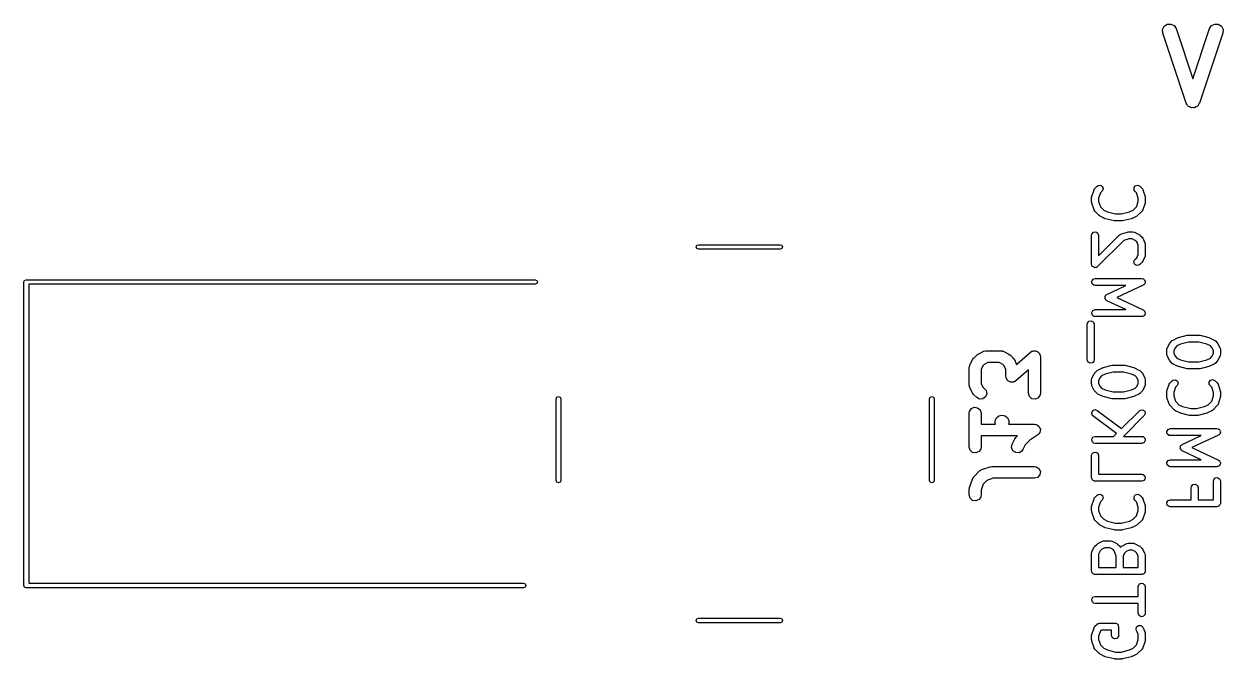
# Model space of a CAD drawing. Extents: x 4.56 to 9.29, y -6.2 to -0.8.
# Drawn here: x 4.56 to 5.571, y -1.44 to -0.904 of the extents above; entities that cross this region are included whole.
import ezdxf

# ---------------------------------------------------------------- set-up
doc = ezdxf.new("R2010")
doc.units = 0
doc.header["$MEASUREMENT"] = 0
doc.layers.add('BLACK', color=7, linetype='CONTINUOUS')

msp = doc.modelspace()

# ---------------------------------------------------------------- linework, layer by layer
at = {"layer": 'BLACK', "linetype": 'CONTINUOUS'}
for p, q in [((5.52, -0.9091), (5.5214, -0.9064)), ((5.5202, -0.9121), (5.52, -0.9091)), ((5.5214, -0.9064), (5.5239, -0.9047)), ((5.5239, -0.9047), (5.527, -0.9045)), ((5.527, -0.9045), (5.5297, -0.9059)), ((5.5297, -0.9059), (5.5314, -0.9084)), ((5.5314, -0.9084), (5.5455, -0.9506)), ((5.5455, -0.9506), (5.5596, -0.9084)), ((5.5596, -0.9084), (5.5613, -0.9059)), ((5.5613, -0.9059), (5.564, -0.9045)), ((5.564, -0.9045), (5.567, -0.9047)), ((5.567, -0.9047), (5.5696, -0.9064)), ((5.5696, -0.9064), (5.571, -0.9091)), ((5.571, -0.9091), (5.5708, -0.9121)), ((5.5399, -0.9712), (5.5202, -0.9121)), ((5.5708, -0.9121), (5.5511, -0.9712)), ((5.5405, -0.9722), (5.5399, -0.9712)), ((5.5411, -0.9732), (5.5405, -0.9722)), ((5.5414, -0.9734), (5.5411, -0.9732)), ((5.5416, -0.9737), (5.5414, -0.9734)), ((5.5426, -0.9743), (5.5416, -0.9737)), ((5.5436, -0.9749), (5.5426, -0.9743)), ((5.544, -0.9749), (5.5436, -0.9749)), ((5.5443, -0.9751), (5.544, -0.9749)), ((5.5455, -0.975), (5.5443, -0.9751)), ((5.5467, -0.9751), (5.5455, -0.975)), ((5.547, -0.9749), (5.5467, -0.9751)), ((5.5474, -0.9749), (5.547, -0.9749)), ((5.5483, -0.9743), (5.5474, -0.9749)), ((5.5494, -0.9737), (5.5483, -0.9743)), ((5.5496, -0.9734), (5.5494, -0.9737)), ((5.5499, -0.9732), (5.5496, -0.9734)), ((5.5504, -0.9722), (5.5499, -0.9732)), ((5.5511, -0.9712), (5.5504, -0.9722)), ((5.4629, -1.0431), (5.4647, -1.0412)), ((5.4647, -1.0412), (5.4656, -1.0406)), ((5.4656, -1.0406), (5.4676, -1.0405)), ((5.4676, -1.0405), (5.4693, -1.0416)), ((5.4959, -1.0425), (5.497, -1.0409)), ((5.497, -1.0409), (5.499, -1.0404)), ((5.499, -1.0404), (5.5008, -1.0412)), ((5.5008, -1.0412), (5.5027, -1.0431)), ((5.4601, -1.0508), (5.4603, -1.0499)), ((5.4601, -1.0546), (5.4601, -1.0508)), ((5.4603, -1.0499), (5.4622, -1.0442)), ((5.4603, -1.0499), (5.4603, -1.0499)), ((5.4622, -1.0442), (5.4626, -1.0433)), ((5.4626, -1.0433), (5.4628, -1.0433)), ((5.4628, -1.0433), (5.4629, -1.0431)), ((5.4675, -1.0468), (5.466, -1.0513)), ((5.466, -1.0513), (5.466, -1.0541)), ((5.4689, -1.0454), (5.4675, -1.0468)), ((5.4698, -1.0436), (5.4689, -1.0454)), ((5.4693, -1.0416), (5.4698, -1.0436)), ((5.496, -1.0446), (5.4959, -1.0425)), ((5.4966, -1.0454), (5.496, -1.0446)), ((5.498, -1.0468), (5.4966, -1.0454)), ((5.4995, -1.0513), (5.498, -1.0468)), ((5.4995, -1.0541), (5.4995, -1.0513)), ((5.5027, -1.0431), (5.5033, -1.0439)), ((5.5033, -1.0439), (5.5033, -1.0441)), ((5.5033, -1.0441), (5.5034, -1.0442)), ((5.5034, -1.0442), (5.5053, -1.0499)), ((5.5053, -1.0499), (5.5054, -1.0507)), ((5.5054, -1.0507), (5.5054, -1.0508)), ((5.5054, -1.0508), (5.5054, -1.0546)), ((5.4602, -1.0546), (5.4601, -1.0546)), ((5.4603, -1.0555), (5.4602, -1.0546)), ((5.4622, -1.0611), (5.4603, -1.0555)), ((5.4623, -1.0613), (5.4622, -1.0611)), ((5.4623, -1.0614), (5.4623, -1.0613)), ((5.4629, -1.0623), (5.4623, -1.0614)), ((5.466, -1.0541), (5.4675, -1.0586)), ((5.4675, -1.0586), (5.4705, -1.0615)), ((5.4705, -1.0615), (5.4735, -1.063)), ((5.4921, -1.063), (5.4951, -1.0615)), ((5.4951, -1.0615), (5.498, -1.0586)), ((5.498, -1.0586), (5.4995, -1.0541)), ((5.5034, -1.0611), (5.5029, -1.062)), ((5.5053, -1.0555), (5.5034, -1.0611)), ((5.5054, -1.0546), (5.5053, -1.0554)), ((5.5053, -1.0554), (5.5053, -1.0555)), ((5.4666, -1.066), (5.4629, -1.0623)), ((5.4667, -1.066), (5.4666, -1.066)), ((5.4674, -1.0666), (5.4667, -1.066)), ((5.4711, -1.0684), (5.4674, -1.0666)), ((5.4713, -1.0685), (5.4711, -1.0684)), ((5.4717, -1.0687), (5.4713, -1.0685)), ((5.4792, -1.0705), (5.4717, -1.0687)), ((5.4735, -1.063), (5.4803, -1.0647)), ((5.4794, -1.0705), (5.4792, -1.0705)), ((5.48, -1.0706), (5.4794, -1.0705)), ((5.4856, -1.0706), (5.48, -1.0706)), ((5.4803, -1.0647), (5.4852, -1.0647)), ((5.4852, -1.0647), (5.4921, -1.063)), ((5.4857, -1.0706), (5.4856, -1.0706)), ((5.4863, -1.0705), (5.4857, -1.0706)), ((5.4938, -1.0687), (5.4863, -1.0705)), ((5.4939, -1.0686), (5.4938, -1.0687)), ((5.4944, -1.0684), (5.4939, -1.0686)), ((5.4982, -1.0666), (5.4944, -1.0684)), ((5.4989, -1.066), (5.4982, -1.0665)), ((5.4982, -1.0665), (5.4982, -1.0666)), ((5.5027, -1.0623), (5.4989, -1.066)), ((5.5029, -1.062), (5.5027, -1.0621)), ((5.5027, -1.0621), (5.5027, -1.0623)), ((5.4601, -1.0827), (5.4603, -1.0817)), ((5.4603, -1.0817), (5.4616, -1.0801)), ((5.4616, -1.0801), (5.4636, -1.0798)), ((5.4636, -1.0798), (5.4653, -1.0808)), ((5.4653, -1.0808), (5.466, -1.0827)), ((5.4835, -1.0825), (5.4843, -1.0819)), ((5.4843, -1.0819), (5.4845, -1.0819)), ((5.4845, -1.0819), (5.4846, -1.0818)), ((5.4846, -1.0818), (5.4903, -1.0799)), ((5.4903, -1.0799), (5.4911, -1.0797)), ((5.4911, -1.0797), (5.4912, -1.0797)), ((5.4912, -1.0797), (5.495, -1.0797)), ((5.495, -1.0797), (5.496, -1.0799)), ((5.496, -1.0799), (5.4961, -1.08)), ((5.4961, -1.08), (5.4963, -1.08)), ((5.4963, -1.08), (5.5, -1.0819)), ((5.5, -1.0819), (5.5007, -1.0824)), ((5.1267, -1.0925), (5.1272, -1.0911)), ((5.1272, -1.0911), (5.1286, -1.0906)), ((5.1286, -1.0906), (5.1975, -1.0906)), ((5.1975, -1.0906), (5.1989, -1.0911)), ((5.1989, -1.0911), (5.1995, -1.0925)), ((5.4601, -1.107), (5.4601, -1.0827)), ((5.4872, -1.0871), (5.4652, -1.1091)), ((5.466, -1.0999), (5.4835, -1.0825)), ((5.466, -1.0827), (5.466, -1.0999)), ((5.4917, -1.0856), (5.4872, -1.0871)), ((5.4943, -1.0856), (5.4917, -1.0856)), ((5.497, -1.087), (5.4943, -1.0856)), ((5.4982, -1.0882), (5.497, -1.087)), ((5.4995, -1.0909), (5.4982, -1.0882)), ((5.4995, -1.0989), (5.4995, -1.0909)), ((5.5007, -1.0824), (5.5008, -1.0825)), ((5.5008, -1.0825), (5.5027, -1.0843)), ((5.5027, -1.0843), (5.5032, -1.0851)), ((5.5032, -1.0851), (5.5032, -1.0851)), ((5.5032, -1.0851), (5.5051, -1.0889)), ((5.5051, -1.0889), (5.5054, -1.0898)), ((5.5054, -1.0898), (5.5053, -1.09)), ((5.5053, -1.09), (5.5054, -1.0902)), ((5.5054, -1.0902), (5.5054, -1.0996)), ((5.1272, -1.0939), (5.1267, -1.0925)), ((5.1286, -1.0945), (5.1272, -1.0939)), ((5.1975, -1.0945), (5.1286, -1.0945)), ((5.1989, -1.0939), (5.1975, -1.0945)), ((5.1995, -1.0925), (5.1989, -1.0939)), ((5.4966, -1.1031), (5.4982, -1.1016)), ((5.4982, -1.1016), (5.4995, -1.0989)), ((5.5051, -1.1009), (5.5032, -1.1046)), ((5.5052, -1.1006), (5.5051, -1.1007)), ((5.5051, -1.1007), (5.5051, -1.1009)), ((5.5054, -1.0996), (5.5052, -1.1006)), ((5.4604, -1.1079), (5.4601, -1.107)), ((5.4607, -1.1087), (5.4604, -1.1079)), ((5.4608, -1.1088), (5.4607, -1.1087)), ((5.4608, -1.1089), (5.4608, -1.1088)), ((5.4616, -1.1094), (5.4608, -1.1089)), ((5.4623, -1.1099), (5.4616, -1.1094)), ((5.4625, -1.1099), (5.4623, -1.1099)), ((5.4626, -1.11), (5.4625, -1.1099)), ((5.4634, -1.1098), (5.4626, -1.11)), ((5.4643, -1.1097), (5.4634, -1.1098)), ((5.4645, -1.1096), (5.4643, -1.1097)), ((5.4646, -1.1096), (5.4645, -1.1096)), ((5.4652, -1.1091), (5.4646, -1.1095)), ((5.4646, -1.1095), (5.4646, -1.1096)), ((5.4958, -1.1049), (5.4966, -1.1031)), ((5.4963, -1.1069), (5.4958, -1.1049)), ((5.4979, -1.108), (5.4963, -1.1069)), ((5.5, -1.1079), (5.4979, -1.108)), ((5.5008, -1.1073), (5.5, -1.1079)), ((5.5027, -1.1054), (5.5008, -1.1073)), ((5.5032, -1.1046), (5.5027, -1.1053)), ((5.5027, -1.1053), (5.5027, -1.1054)), ((4.5597, -1.122), (4.5603, -1.1207)), ((4.5597, -1.378), (4.5597, -1.122)), ((4.5603, -1.1207), (4.5617, -1.1201)), ((4.5617, -1.1201), (4.9908, -1.1201)), ((4.9908, -1.1201), (4.9922, -1.1207)), ((4.9922, -1.1207), (4.9928, -1.122)), ((4.9928, -1.122), (4.9922, -1.1234)), ((5.4602, -1.1215), (5.4612, -1.1198)), ((5.4605, -1.1235), (5.4602, -1.1215)), ((5.4612, -1.1198), (5.4631, -1.1191)), ((5.4631, -1.1191), (5.5025, -1.1191)), ((5.5025, -1.1191), (5.5035, -1.1193)), ((5.5035, -1.1193), (5.5038, -1.1195)), ((5.5038, -1.1195), (5.5041, -1.1196)), ((5.5041, -1.1196), (5.5045, -1.1202)), ((5.5045, -1.1202), (5.505, -1.1206)), ((5.505, -1.1206), (5.5051, -1.121)), ((5.5051, -1.121), (5.5053, -1.1213)), ((5.5053, -1.1213), (5.5053, -1.1219)), ((5.5053, -1.1219), (5.5054, -1.1226)), ((4.9908, -1.124), (4.5637, -1.124)), ((4.5637, -1.124), (4.5637, -1.376)), ((4.9922, -1.1234), (4.9908, -1.124)), ((5.4621, -1.1248), (5.4605, -1.1235)), ((5.4631, -1.125), (5.4621, -1.1248)), ((5.4891, -1.125), (5.4631, -1.125)), ((5.4725, -1.133), (5.4731, -1.1325)), ((5.4731, -1.1325), (5.4891, -1.125)), ((5.5037, -1.1247), (5.4813, -1.1352)), ((5.504, -1.1244), (5.5037, -1.1247)), ((5.5044, -1.1243), (5.504, -1.1244)), ((5.5047, -1.1238), (5.5044, -1.1243)), ((5.5051, -1.1233), (5.5047, -1.1238)), ((5.5052, -1.1229), (5.5051, -1.1233)), ((5.5054, -1.1226), (5.5052, -1.1229)), ((5.4714, -1.1354), (5.4716, -1.1347)), ((5.4715, -1.1357), (5.4714, -1.1354)), ((5.4715, -1.1359), (5.4715, -1.1357)), ((5.4719, -1.1366), (5.4715, -1.1359)), ((5.4716, -1.1347), (5.4717, -1.1339)), ((5.4717, -1.1339), (5.4718, -1.1337)), ((5.4718, -1.1337), (5.4719, -1.1335)), ((5.4719, -1.1335), (5.4725, -1.133)), ((5.4722, -1.1373), (5.4719, -1.1366)), ((5.4726, -1.1375), (5.4722, -1.1373)), ((5.4726, -1.1376), (5.4726, -1.1375)), ((5.4728, -1.1376), (5.4726, -1.1376)), ((5.4731, -1.1378), (5.4728, -1.1376)), ((5.4891, -1.1453), (5.4731, -1.1378)), ((5.4813, -1.1352), (5.5037, -1.1456)), ((5.4602, -1.1478), (5.4612, -1.146)), ((5.4605, -1.1498), (5.4602, -1.1478)), ((5.4621, -1.1511), (5.4605, -1.1498)), ((5.4612, -1.146), (5.4631, -1.1453)), ((5.4631, -1.1512), (5.4621, -1.1511)), ((5.4631, -1.1453), (5.4891, -1.1453)), ((5.5025, -1.1512), (5.4631, -1.1512)), ((5.5028, -1.1511), (5.5025, -1.1512)), ((5.5032, -1.1511), (5.5028, -1.1511)), ((5.5037, -1.1508), (5.5032, -1.1511)), ((5.5037, -1.1456), (5.5045, -1.1462)), ((5.5044, -1.1506), (5.5037, -1.1508)), ((5.5046, -1.1502), (5.5044, -1.1506)), ((5.5045, -1.1462), (5.5047, -1.1466)), ((5.5049, -1.15), (5.5046, -1.1502)), ((5.5047, -1.1466), (5.505, -1.1468)), ((5.505, -1.1494), (5.5049, -1.15)), ((5.505, -1.1468), (5.5051, -1.1475)), ((5.5054, -1.1488), (5.505, -1.1494)), ((5.5051, -1.1475), (5.5054, -1.148)), ((5.5054, -1.148), (5.5053, -1.1484)), ((5.5053, -1.1484), (5.5054, -1.1488)), ((5.4564, -1.1577), (5.4566, -1.1567)), ((5.4564, -1.1877), (5.4564, -1.1577)), ((5.4566, -1.1567), (5.4579, -1.1551)), ((5.4579, -1.1551), (5.4598, -1.1548)), ((5.4598, -1.1548), (5.4616, -1.1558)), ((5.4616, -1.1558), (5.4623, -1.1577)), ((5.4623, -1.1577), (5.4623, -1.1877)), ((5.5263, -1.1734), (5.5281, -1.1715)), ((5.5281, -1.1715), (5.5289, -1.171)), ((5.5289, -1.171), (5.5327, -1.1691)), ((5.5289, -1.171), (5.5289, -1.171)), ((5.5327, -1.1691), (5.5331, -1.1689)), ((5.5331, -1.1689), (5.5333, -1.1689)), ((5.5333, -1.1689), (5.5408, -1.167)), ((5.5418, -1.1728), (5.535, -1.1745)), ((5.5408, -1.167), (5.5413, -1.1669)), ((5.5413, -1.1669), (5.5415, -1.1669)), ((5.5415, -1.1669), (5.5508, -1.1669)), ((5.5505, -1.1728), (5.5418, -1.1728)), ((5.5573, -1.1745), (5.5505, -1.1728)), ((5.5508, -1.1669), (5.5514, -1.167)), ((5.5514, -1.167), (5.5516, -1.167)), ((5.5516, -1.167), (5.5591, -1.1689)), ((5.5591, -1.1689), (5.5595, -1.1691)), ((5.5595, -1.1691), (5.5597, -1.1691)), ((5.5597, -1.1691), (5.5634, -1.171)), ((5.5634, -1.171), (5.5641, -1.1715)), ((5.5641, -1.1715), (5.5642, -1.1715)), ((5.5642, -1.1715), (5.5661, -1.1734)), ((5.3632, -1.1838), (5.3643, -1.183)), ((5.3643, -1.183), (5.3644, -1.183)), ((5.3644, -1.183), (5.3645, -1.1829)), ((5.3645, -1.1829), (5.3692, -1.1805)), ((5.3692, -1.1805), (5.3706, -1.1801)), ((5.3706, -1.1801), (5.371, -1.1801)), ((5.371, -1.1801), (5.3714, -1.18)), ((5.3714, -1.18), (5.3834, -1.18)), ((5.3834, -1.18), (5.3848, -1.1802)), ((5.3848, -1.1802), (5.3851, -1.1804)), ((5.3851, -1.1804), (5.3856, -1.1805)), ((5.3856, -1.1805), (5.3904, -1.1829)), ((5.3904, -1.1829), (5.3915, -1.1837)), ((5.3969, -1.1915), (5.4086, -1.1812)), ((5.4086, -1.1812), (5.4086, -1.1812)), ((5.4086, -1.1812), (5.4087, -1.1812)), ((5.4087, -1.1812), (5.4098, -1.1804)), ((5.4087, -1.1812), (5.4087, -1.1812)), ((5.4098, -1.1804), (5.4105, -1.1803)), ((5.4105, -1.1803), (5.4112, -1.18)), ((5.4112, -1.18), (5.4119, -1.1801)), ((5.4119, -1.1801), (5.4126, -1.18)), ((5.4126, -1.18), (5.4133, -1.1803)), ((5.4133, -1.1803), (5.414, -1.1804)), ((5.414, -1.1804), (5.4145, -1.1809)), ((5.4145, -1.1809), (5.4152, -1.1812)), ((5.4152, -1.1812), (5.4156, -1.1818)), ((5.4156, -1.1818), (5.4161, -1.1823)), ((5.4161, -1.1823), (5.4163, -1.183)), ((5.4163, -1.183), (5.4167, -1.1836)), ((5.5235, -1.1792), (5.5237, -1.1782)), ((5.5235, -1.183), (5.5235, -1.1792)), ((5.5236, -1.1831), (5.5235, -1.183)), ((5.5237, -1.1782), (5.5238, -1.1781)), ((5.5238, -1.1779), (5.5257, -1.1742)), ((5.5238, -1.1781), (5.5238, -1.1779)), ((5.5257, -1.1742), (5.5262, -1.1734)), ((5.5262, -1.1734), (5.5263, -1.1734)), ((5.5308, -1.1772), (5.5294, -1.1799)), ((5.5294, -1.1799), (5.5294, -1.1823)), ((5.5294, -1.1823), (5.5308, -1.185)), ((5.532, -1.176), (5.5308, -1.1772)), ((5.535, -1.1745), (5.532, -1.176)), ((5.5603, -1.176), (5.5573, -1.1745)), ((5.5615, -1.1772), (5.5603, -1.176)), ((5.5629, -1.1799), (5.5615, -1.1772)), ((5.5615, -1.185), (5.5629, -1.1823)), ((5.5629, -1.1823), (5.5629, -1.1799)), ((5.5661, -1.1734), (5.5666, -1.1741)), ((5.5666, -1.1741), (5.5666, -1.1742)), ((5.5666, -1.1742), (5.5685, -1.1779)), ((5.5685, -1.1779), (5.5688, -1.1789)), ((5.5688, -1.183), (5.5686, -1.184)), ((5.5688, -1.1789), (5.5687, -1.1791)), ((5.5687, -1.1791), (5.5688, -1.1792)), ((5.5688, -1.1792), (5.5688, -1.183)), ((5.3569, -1.1945), (5.3571, -1.1931)), ((5.3571, -1.1931), (5.3574, -1.1927)), ((5.3574, -1.1927), (5.3575, -1.1923)), ((5.3575, -1.1923), (5.3598, -1.1875)), ((5.3598, -1.1875), (5.3606, -1.1863)), ((5.3606, -1.1863), (5.3607, -1.1863)), ((5.3607, -1.1863), (5.3608, -1.1862)), ((5.3608, -1.1862), (5.3632, -1.1838)), ((5.3684, -1.1927), (5.3669, -1.1957)), ((5.3696, -1.1915), (5.3684, -1.1927)), ((5.3726, -1.19), (5.3696, -1.1915)), ((5.3822, -1.19), (5.3726, -1.19)), ((5.3852, -1.1915), (5.3822, -1.19)), ((5.3864, -1.1927), (5.3852, -1.1915)), ((5.3879, -1.1957), (5.3864, -1.1927)), ((5.3915, -1.1837), (5.3916, -1.1838)), ((5.3916, -1.1838), (5.3917, -1.1838)), ((5.3917, -1.1838), (5.394, -1.1862)), ((5.394, -1.1862), (5.3949, -1.1873)), ((5.3949, -1.1873), (5.3949, -1.1874)), ((5.3949, -1.1874), (5.395, -1.1875)), ((5.395, -1.1875), (5.3969, -1.1915)), ((5.4167, -1.1836), (5.4167, -1.1843)), ((5.4167, -1.1843), (5.4169, -1.185)), ((5.4169, -1.185), (5.4169, -1.2159)), ((5.4571, -1.1896), (5.4564, -1.1877)), ((5.4588, -1.1906), (5.4571, -1.1896)), ((5.4608, -1.1902), (5.4588, -1.1906)), ((5.4621, -1.1887), (5.4608, -1.1902)), ((5.4623, -1.1877), (5.4621, -1.1887)), ((5.4699, -1.1942), (5.4774, -1.1923)), ((5.4774, -1.1923), (5.478, -1.1923)), ((5.478, -1.1923), (5.4781, -1.1922)), ((5.4781, -1.1922), (5.4875, -1.1922)), ((5.4875, -1.1922), (5.488, -1.1923)), ((5.488, -1.1923), (5.4882, -1.1923)), ((5.4882, -1.1923), (5.4957, -1.1942)), ((5.5235, -1.1833), (5.5236, -1.1831)), ((5.5238, -1.1843), (5.5235, -1.1833)), ((5.5257, -1.188), (5.5238, -1.1843)), ((5.5258, -1.1881), (5.5257, -1.188)), ((5.5263, -1.1888), (5.5258, -1.1881)), ((5.5281, -1.1907), (5.5263, -1.1888)), ((5.5282, -1.1907), (5.5281, -1.1907)), ((5.5289, -1.1912), (5.5282, -1.1907)), ((5.5327, -1.1931), (5.5289, -1.1912)), ((5.5308, -1.185), (5.532, -1.1862)), ((5.532, -1.1862), (5.535, -1.1877)), ((5.5328, -1.1931), (5.5327, -1.1931)), ((5.5333, -1.1933), (5.5328, -1.1931)), ((5.535, -1.1877), (5.5418, -1.1894)), ((5.5418, -1.1894), (5.5505, -1.1894)), ((5.5505, -1.1894), (5.5573, -1.1877)), ((5.5573, -1.1877), (5.5603, -1.1862)), ((5.5597, -1.1931), (5.5592, -1.1933)), ((5.5634, -1.1912), (5.5597, -1.1931)), ((5.5603, -1.1862), (5.5615, -1.185)), ((5.5635, -1.1912), (5.5634, -1.1912)), ((5.5642, -1.1907), (5.5635, -1.1912)), ((5.5661, -1.1888), (5.5642, -1.1907)), ((5.5666, -1.188), (5.5661, -1.1888)), ((5.5661, -1.1888), (5.5661, -1.1888)), ((5.5685, -1.1843), (5.5666, -1.188)), ((5.5686, -1.184), (5.5685, -1.1841)), ((5.5685, -1.1841), (5.5685, -1.1843)), ((5.3569, -1.2088), (5.3569, -1.1945)), ((5.3669, -1.1957), (5.3669, -1.2076)), ((5.3879, -1.2016), (5.3879, -1.1957)), ((5.3881, -1.2024), (5.3879, -1.2016)), ((5.3881, -1.2031), (5.3881, -1.2024)), ((5.3885, -1.2037), (5.3881, -1.2031)), ((5.4069, -1.196), (5.3962, -1.2054)), ((5.4069, -1.2159), (5.4069, -1.196)), ((5.4604, -1.2032), (5.4623, -1.1995)), ((5.4604, -1.2034), (5.4604, -1.2032)), ((5.4623, -1.1995), (5.4628, -1.1988)), ((5.4628, -1.1988), (5.4629, -1.1987)), ((5.4629, -1.1987), (5.4647, -1.1968)), ((5.4647, -1.1968), (5.4655, -1.1963)), ((5.4655, -1.1963), (5.4693, -1.1944)), ((5.4655, -1.1963), (5.4655, -1.1963)), ((5.4674, -1.2025), (5.466, -1.2052)), ((5.4686, -1.2013), (5.4674, -1.2025)), ((5.4716, -1.1998), (5.4686, -1.2013)), ((5.4693, -1.1944), (5.4698, -1.1943)), ((5.4698, -1.1943), (5.4699, -1.1942)), ((5.4784, -1.1981), (5.4716, -1.1998)), ((5.4871, -1.1981), (5.4784, -1.1981)), ((5.4939, -1.1998), (5.4871, -1.1981)), ((5.497, -1.2013), (5.4939, -1.1998)), ((5.4957, -1.1942), (5.4961, -1.1944)), ((5.4961, -1.1944), (5.4963, -1.1944)), ((5.4963, -1.1944), (5.5, -1.1963)), ((5.4982, -1.2025), (5.497, -1.2013)), ((5.4995, -1.2052), (5.4982, -1.2025)), ((5.5, -1.1963), (5.5007, -1.1968)), ((5.5007, -1.1968), (5.5008, -1.1968)), ((5.5008, -1.1968), (5.5027, -1.1987)), ((5.5027, -1.1987), (5.5032, -1.1994)), ((5.5032, -1.1994), (5.5032, -1.1995)), ((5.5032, -1.1995), (5.5051, -1.2032)), ((5.5051, -1.2032), (5.5054, -1.2042)), ((5.5408, -1.1952), (5.5333, -1.1933)), ((5.5409, -1.1952), (5.5408, -1.1952)), ((5.5415, -1.1953), (5.5409, -1.1952)), ((5.5508, -1.1953), (5.5415, -1.1953)), ((5.551, -1.1953), (5.5508, -1.1953)), ((5.5516, -1.1952), (5.551, -1.1953)), ((5.5591, -1.1933), (5.5516, -1.1952)), ((5.5592, -1.1933), (5.5591, -1.1933)), ((5.3571, -1.2092), (5.3569, -1.2088)), ((5.357, -1.2097), (5.3571, -1.2092)), ((5.3575, -1.211), (5.357, -1.2097)), ((5.3598, -1.2158), (5.3575, -1.211)), ((5.3669, -1.2076), (5.3684, -1.2106)), ((5.3684, -1.2106), (5.3702, -1.2124)), ((5.3702, -1.2124), (5.3711, -1.2135)), ((5.3887, -1.2044), (5.3885, -1.2037)), ((5.3892, -1.2048), (5.3887, -1.2044)), ((5.3896, -1.2054), (5.3892, -1.2048)), ((5.3903, -1.2057), (5.3896, -1.2054)), ((5.3908, -1.2062), (5.3903, -1.2057)), ((5.3915, -1.2063), (5.3908, -1.2062)), ((5.3922, -1.2066), (5.3915, -1.2063)), ((5.3929, -1.2065), (5.3922, -1.2066)), ((5.3936, -1.2066), (5.3929, -1.2065)), ((5.3943, -1.2063), (5.3936, -1.2066)), ((5.395, -1.2062), (5.3943, -1.2063)), ((5.3961, -1.2054), (5.395, -1.2062)), ((5.3962, -1.2054), (5.3961, -1.2054)), ((5.3962, -1.2054), (5.3962, -1.2054)), ((5.3962, -1.2054), (5.3962, -1.2054)), ((5.4601, -1.2045), (5.4603, -1.2035)), ((5.4601, -1.2083), (5.4601, -1.2045)), ((5.4602, -1.2085), (5.4601, -1.2083)), ((5.4602, -1.2086), (5.4602, -1.2085)), ((5.4604, -1.2096), (5.4602, -1.2086)), ((5.4603, -1.2035), (5.4604, -1.2034)), ((5.4623, -1.2134), (5.4604, -1.2096)), ((5.4624, -1.2134), (5.4623, -1.2134)), ((5.4629, -1.2141), (5.4624, -1.2134)), ((5.466, -1.2052), (5.466, -1.2076)), ((5.466, -1.2076), (5.4674, -1.2103)), ((5.4674, -1.2103), (5.4686, -1.2115)), ((5.4686, -1.2115), (5.4716, -1.213)), ((5.4716, -1.213), (5.4784, -1.2147)), ((5.4871, -1.2147), (5.4939, -1.213)), ((5.4939, -1.213), (5.497, -1.2115)), ((5.497, -1.2115), (5.4982, -1.2103)), ((5.4982, -1.2103), (5.4995, -1.2076)), ((5.4995, -1.2076), (5.4995, -1.2052)), ((5.5032, -1.2134), (5.5027, -1.2141)), ((5.5051, -1.2096), (5.5032, -1.2134)), ((5.5052, -1.2093), (5.5051, -1.2094)), ((5.5051, -1.2094), (5.5051, -1.2096)), ((5.5054, -1.2083), (5.5052, -1.2093)), ((5.5054, -1.2042), (5.5053, -1.2044)), ((5.5053, -1.2044), (5.5054, -1.2045)), ((5.5054, -1.2045), (5.5054, -1.2083)), ((5.5237, -1.2139), (5.5255, -1.2083)), ((5.5255, -1.2083), (5.526, -1.2074)), ((5.526, -1.2074), (5.5262, -1.2073)), ((5.5262, -1.2073), (5.5263, -1.2071)), ((5.5263, -1.2071), (5.5281, -1.2053)), ((5.5281, -1.2053), (5.529, -1.2047)), ((5.529, -1.2047), (5.531, -1.2045)), ((5.5309, -1.2108), (5.5294, -1.2153)), ((5.5323, -1.2094), (5.5309, -1.2108)), ((5.531, -1.2045), (5.5326, -1.2057)), ((5.5332, -1.2076), (5.5323, -1.2094)), ((5.5326, -1.2057), (5.5332, -1.2076)), ((5.5592, -1.2066), (5.5604, -1.2049)), ((5.5594, -1.2086), (5.5592, -1.2066)), ((5.56, -1.2094), (5.5594, -1.2086)), ((5.5614, -1.2108), (5.56, -1.2094)), ((5.5604, -1.2049), (5.5623, -1.2044)), ((5.5629, -1.2153), (5.5614, -1.2108)), ((5.5623, -1.2044), (5.5642, -1.2053)), ((5.5642, -1.2053), (5.5661, -1.2071)), ((5.5661, -1.2071), (5.5666, -1.208)), ((5.5666, -1.208), (5.5667, -1.2082)), ((5.5667, -1.2082), (5.5668, -1.2083)), ((5.5668, -1.2083), (5.5686, -1.2139)), ((5.0086, -1.2205), (5.0091, -1.2191)), ((5.0086, -1.2894), (5.0086, -1.2205)), ((5.0091, -1.2191), (5.0105, -1.2185)), ((5.0105, -1.2185), (5.0119, -1.2191)), ((5.0119, -1.2191), (5.0125, -1.2205)), ((5.0125, -1.2205), (5.0125, -1.2894)), ((5.3235, -1.2205), (5.3241, -1.2191)), ((5.3235, -1.2894), (5.3235, -1.2205)), ((5.3241, -1.2191), (5.3255, -1.2185)), ((5.3255, -1.2185), (5.3269, -1.2191)), ((5.3269, -1.2191), (5.3274, -1.2205)), ((5.3274, -1.2205), (5.3274, -1.2894)), ((5.3599, -1.2159), (5.3598, -1.2158)), ((5.3599, -1.216), (5.3599, -1.2159)), ((5.3608, -1.2171), (5.3599, -1.216)), ((5.3632, -1.2195), (5.3608, -1.2171)), ((5.3656, -1.2208), (5.3632, -1.2195)), ((5.3684, -1.2206), (5.3656, -1.2208)), ((5.3707, -1.2189), (5.3684, -1.2206)), ((5.3717, -1.2163), (5.3707, -1.2189)), ((5.3711, -1.2135), (5.3717, -1.2163)), ((5.4077, -1.2186), (5.4069, -1.2159)), ((5.4098, -1.2205), (5.4077, -1.2186)), ((5.4126, -1.2209), (5.4098, -1.2205)), ((5.4152, -1.2197), (5.4126, -1.2209)), ((5.4167, -1.2173), (5.4152, -1.2197)), ((5.4169, -1.2159), (5.4167, -1.2173)), ((5.4647, -1.216), (5.4629, -1.2141)), ((5.4648, -1.216), (5.4647, -1.216)), ((5.4655, -1.2166), (5.4648, -1.216)), ((5.4693, -1.2184), (5.4655, -1.2166)), ((5.4694, -1.2184), (5.4693, -1.2184)), ((5.4699, -1.2187), (5.4694, -1.2184)), ((5.4774, -1.2205), (5.4699, -1.2187)), ((5.4775, -1.2205), (5.4774, -1.2205)), ((5.4781, -1.2206), (5.4775, -1.2205)), ((5.4875, -1.2206), (5.4781, -1.2206)), ((5.4784, -1.2147), (5.4871, -1.2147)), ((5.4876, -1.2206), (5.4875, -1.2206)), ((5.4882, -1.2205), (5.4876, -1.2206)), ((5.4957, -1.2187), (5.4882, -1.2205)), ((5.4958, -1.2186), (5.4957, -1.2187)), ((5.4963, -1.2184), (5.4958, -1.2186)), ((5.5, -1.2166), (5.4963, -1.2184)), ((5.5001, -1.2165), (5.5, -1.2166)), ((5.5008, -1.216), (5.5001, -1.2165)), ((5.5027, -1.2141), (5.5008, -1.216)), ((5.5027, -1.2141), (5.5027, -1.2141)), ((5.5235, -1.2148), (5.5237, -1.214)), ((5.5235, -1.2186), (5.5235, -1.2148)), ((5.5235, -1.2187), (5.5235, -1.2186)), ((5.5237, -1.2195), (5.5235, -1.2187)), ((5.5237, -1.214), (5.5237, -1.2139)), ((5.5255, -1.2252), (5.5237, -1.2195)), ((5.5294, -1.2153), (5.5294, -1.2181)), ((5.5294, -1.2181), (5.5309, -1.2226)), ((5.5309, -1.2226), (5.5338, -1.2255)), ((5.5585, -1.2255), (5.5614, -1.2226)), ((5.5614, -1.2226), (5.5629, -1.2181)), ((5.5629, -1.2181), (5.5629, -1.2153)), ((5.5686, -1.2195), (5.5668, -1.2252)), ((5.5686, -1.2139), (5.5688, -1.2148)), ((5.5688, -1.2186), (5.5686, -1.2195)), ((5.5686, -1.2195), (5.5686, -1.2195)), ((5.5688, -1.2148), (5.5688, -1.2148)), ((5.5688, -1.2148), (5.5688, -1.2186)), ((5.3569, -1.2326), (5.3571, -1.2312)), ((5.3569, -1.2612), (5.3569, -1.2326)), ((5.3571, -1.2312), (5.3587, -1.2288)), ((5.3587, -1.2288), (5.3612, -1.2277)), ((5.3612, -1.2277), (5.364, -1.2281)), ((5.364, -1.2281), (5.3661, -1.2299)), ((5.3661, -1.2299), (5.3669, -1.2326)), ((5.3669, -1.2326), (5.3669, -1.2419)), ((5.4602, -1.2323), (5.4611, -1.2305)), ((5.4606, -1.2343), (5.4602, -1.2323)), ((5.4611, -1.2305), (5.4629, -1.2297)), ((5.4629, -1.2297), (5.4649, -1.2303)), ((5.4649, -1.2303), (5.4853, -1.2456)), ((5.4853, -1.2456), (5.5004, -1.2306)), ((5.5004, -1.2306), (5.5012, -1.23)), ((5.5012, -1.23), (5.5032, -1.2298)), ((5.5032, -1.2298), (5.5049, -1.231)), ((5.5054, -1.2329), (5.5045, -1.2347)), ((5.5049, -1.231), (5.5054, -1.2329)), ((5.5257, -1.2253), (5.5255, -1.2252)), ((5.5257, -1.2255), (5.5257, -1.2253)), ((5.5263, -1.2263), (5.5257, -1.2255)), ((5.53, -1.2301), (5.5263, -1.2263)), ((5.5301, -1.2301), (5.53, -1.2301)), ((5.5308, -1.2306), (5.5301, -1.2301)), ((5.5345, -1.2325), (5.5308, -1.2306)), ((5.5338, -1.2255), (5.5369, -1.2271)), ((5.5347, -1.2325), (5.5345, -1.2325)), ((5.5351, -1.2327), (5.5347, -1.2325)), ((5.5426, -1.2346), (5.5351, -1.2327)), ((5.5369, -1.2271), (5.5437, -1.2288)), ((5.5437, -1.2288), (5.5486, -1.2288)), ((5.5486, -1.2288), (5.5554, -1.2271)), ((5.5572, -1.2327), (5.5497, -1.2346)), ((5.5554, -1.2271), (5.5585, -1.2255)), ((5.5573, -1.2326), (5.5572, -1.2327)), ((5.5578, -1.2325), (5.5573, -1.2326)), ((5.5615, -1.2306), (5.5578, -1.2325)), ((5.5616, -1.2306), (5.5615, -1.2306)), ((5.5623, -1.2301), (5.5616, -1.2306)), ((5.5661, -1.2263), (5.5623, -1.2301)), ((5.5663, -1.2261), (5.5661, -1.2261)), ((5.5661, -1.2261), (5.5661, -1.2263)), ((5.5668, -1.2252), (5.5663, -1.2261)), ((5.3669, -1.2419), (5.379, -1.2419)), ((5.3788, -1.2388), (5.3799, -1.2365)), ((5.3788, -1.2415), (5.3788, -1.2388)), ((5.379, -1.2419), (5.3788, -1.2415)), ((5.3799, -1.2365), (5.382, -1.2348)), ((5.382, -1.2348), (5.3845, -1.2343)), ((5.3845, -1.2343), (5.3871, -1.2348)), ((5.3871, -1.2348), (5.3892, -1.2365)), ((5.3892, -1.2365), (5.3903, -1.2388)), ((5.3903, -1.2415), (5.3901, -1.2419)), ((5.3901, -1.2419), (5.4119, -1.2419)), ((5.3903, -1.2388), (5.3903, -1.2415)), ((5.4119, -1.2419), (5.4132, -1.2421)), ((5.4132, -1.2421), (5.4133, -1.2421)), ((5.4133, -1.2421), (5.4133, -1.2421)), ((5.4133, -1.2421), (5.4133, -1.2421)), ((5.4133, -1.2421), (5.4145, -1.2428)), ((5.4145, -1.2428), (5.4156, -1.2436)), ((5.4156, -1.2436), (5.4157, -1.2436)), ((5.4157, -1.2436), (5.4157, -1.2436)), ((5.4157, -1.2436), (5.4163, -1.2449)), ((5.4613, -1.235), (5.4606, -1.2343)), ((5.4811, -1.2499), (5.4613, -1.235)), ((5.5045, -1.2347), (5.4871, -1.2522)), ((5.5428, -1.2346), (5.5426, -1.2346)), ((5.5433, -1.2347), (5.5428, -1.2346)), ((5.549, -1.2347), (5.5433, -1.2347)), ((5.5491, -1.2346), (5.549, -1.2347)), ((5.5497, -1.2346), (5.5491, -1.2346)), ((5.3975, -1.2519), (5.3669, -1.2519)), ((5.3669, -1.2519), (5.3669, -1.2612)), ((5.3955, -1.2542), (5.3964, -1.253)), ((5.3964, -1.253), (5.3965, -1.2529)), ((5.3964, -1.253), (5.3964, -1.253)), ((5.3965, -1.2529), (5.3975, -1.2519)), ((5.4147, -1.251), (5.408, -1.2555)), ((5.4156, -1.25), (5.4147, -1.251)), ((5.4165, -1.249), (5.4156, -1.25)), ((5.4163, -1.2449), (5.4169, -1.2461)), ((5.4167, -1.2475), (5.4165, -1.2489)), ((5.4165, -1.2489), (5.4165, -1.2489)), ((5.4165, -1.2489), (5.4165, -1.249)), ((5.4169, -1.2462), (5.4167, -1.2475)), ((5.4169, -1.2461), (5.4169, -1.2461)), ((5.4169, -1.2461), (5.4169, -1.2462)), ((5.4602, -1.2546), (5.4612, -1.2529)), ((5.4612, -1.2529), (5.4631, -1.2522)), ((5.4631, -1.2522), (5.4787, -1.2522)), ((5.4787, -1.2522), (5.4811, -1.2499)), ((5.4871, -1.2522), (5.5025, -1.2522)), ((5.5025, -1.2522), (5.5035, -1.2524)), ((5.5035, -1.2524), (5.505, -1.2537)), ((5.505, -1.2537), (5.5054, -1.2557)), ((5.5236, -1.2481), (5.5246, -1.2463)), ((5.5239, -1.2501), (5.5236, -1.2481)), ((5.5255, -1.2514), (5.5239, -1.2501)), ((5.5246, -1.2463), (5.5265, -1.2456)), ((5.5265, -1.2515), (5.5255, -1.2514)), ((5.5265, -1.2456), (5.5658, -1.2456)), ((5.5525, -1.2515), (5.5265, -1.2515)), ((5.5365, -1.259), (5.5525, -1.2515)), ((5.5671, -1.2513), (5.5447, -1.2617)), ((5.5658, -1.2456), (5.5669, -1.2458)), ((5.5669, -1.2458), (5.5672, -1.2461)), ((5.5674, -1.251), (5.5671, -1.2513)), ((5.5672, -1.2461), (5.5675, -1.2462)), ((5.5677, -1.2509), (5.5674, -1.251)), ((5.5675, -1.2462), (5.5679, -1.2467)), ((5.5681, -1.2503), (5.5677, -1.2509)), ((5.5679, -1.2467), (5.5684, -1.2471)), ((5.5685, -1.2498), (5.5681, -1.2503)), ((5.5684, -1.2471), (5.5685, -1.2475)), ((5.5685, -1.2475), (5.5687, -1.2478)), ((5.5686, -1.2494), (5.5685, -1.2498)), ((5.5687, -1.2478), (5.5686, -1.2485)), ((5.5686, -1.2485), (5.5687, -1.2491)), ((5.5687, -1.2491), (5.5686, -1.2494)), ((5.3577, -1.2639), (5.3569, -1.2612)), ((5.3598, -1.2657), (5.3577, -1.2639)), ((5.3667, -1.2626), (5.3652, -1.265)), ((5.3669, -1.2612), (5.3667, -1.2626)), ((5.3927, -1.2617), (5.3932, -1.2589)), ((5.3937, -1.2643), (5.3927, -1.2617)), ((5.3932, -1.2589), (5.3955, -1.2542)), ((5.4021, -1.2634), (5.4013, -1.2646)), ((5.4041, -1.2594), (5.4021, -1.2634)), ((5.408, -1.2555), (5.4041, -1.2594)), ((5.4605, -1.2566), (5.4602, -1.2546)), ((5.4621, -1.2579), (5.4605, -1.2566)), ((5.4631, -1.2581), (5.4621, -1.2579)), ((5.5025, -1.2581), (5.4631, -1.2581)), ((5.5044, -1.2574), (5.5025, -1.2581)), ((5.5054, -1.2557), (5.5044, -1.2574)), ((5.5348, -1.262), (5.535, -1.2612)), ((5.5349, -1.2622), (5.5348, -1.262)), ((5.5349, -1.2625), (5.5349, -1.2622)), ((5.5353, -1.2631), (5.5349, -1.2625)), ((5.535, -1.2605), (5.5352, -1.2603)), ((5.535, -1.2612), (5.535, -1.2605)), ((5.5352, -1.2603), (5.5353, -1.26)), ((5.5353, -1.26), (5.5359, -1.2596)), ((5.5356, -1.2638), (5.5353, -1.2631)), ((5.536, -1.264), (5.5356, -1.2638)), ((5.5359, -1.2596), (5.5365, -1.259)), ((5.536, -1.2641), (5.536, -1.264)), ((5.5447, -1.2617), (5.5671, -1.2722)), ((5.3626, -1.2661), (5.3598, -1.2657)), ((5.3652, -1.265), (5.3626, -1.2661)), ((5.3961, -1.2659), (5.3937, -1.2643)), ((5.3989, -1.266), (5.3961, -1.2659)), ((5.4013, -1.2646), (5.3989, -1.266)), ((5.4601, -1.2683), (5.4603, -1.2673)), ((5.4601, -1.287), (5.4601, -1.2683)), ((5.4603, -1.2673), (5.4616, -1.2657)), ((5.4616, -1.2657), (5.4636, -1.2654)), ((5.4636, -1.2654), (5.4653, -1.2664)), ((5.4653, -1.2664), (5.466, -1.2683)), ((5.466, -1.2683), (5.466, -1.2841)), ((5.5236, -1.2743), (5.5246, -1.2726)), ((5.5246, -1.2726), (5.5265, -1.2719)), ((5.5265, -1.2719), (5.5525, -1.2719)), ((5.5362, -1.2642), (5.536, -1.2641)), ((5.5365, -1.2644), (5.5362, -1.2642)), ((5.5525, -1.2719), (5.5365, -1.2644)), ((5.5671, -1.2722), (5.5679, -1.2728)), ((5.5679, -1.2728), (5.5681, -1.2731)), ((5.5681, -1.2731), (5.5684, -1.2734)), ((5.5684, -1.2734), (5.5685, -1.274)), ((5.5685, -1.274), (5.5688, -1.2746)), ((5.3608, -1.2862), (5.3655, -1.2814)), ((5.3655, -1.2814), (5.3667, -1.2806)), ((5.3667, -1.2806), (5.3671, -1.2805)), ((5.3671, -1.2805), (5.3675, -1.2802)), ((5.3675, -1.2802), (5.3746, -1.2779)), ((5.3746, -1.2779), (5.376, -1.2776)), ((5.376, -1.2776), (5.3761, -1.2776)), ((5.3761, -1.2776), (5.3762, -1.2776)), ((5.3762, -1.2776), (5.4119, -1.2776)), ((5.4119, -1.2776), (5.4133, -1.2778)), ((5.4133, -1.2778), (5.4157, -1.2793)), ((5.4157, -1.2793), (5.4169, -1.2819)), ((5.4169, -1.2819), (5.4165, -1.2847)), ((5.466, -1.2841), (5.5025, -1.2841)), ((5.5025, -1.2841), (5.5035, -1.2843)), ((5.5035, -1.2843), (5.505, -1.2856)), ((5.5239, -1.2763), (5.5236, -1.2743)), ((5.5255, -1.2776), (5.5239, -1.2763)), ((5.5265, -1.2778), (5.5255, -1.2776)), ((5.5658, -1.2778), (5.5265, -1.2778)), ((5.5662, -1.2777), (5.5658, -1.2778)), ((5.5666, -1.2777), (5.5662, -1.2777)), ((5.5671, -1.2773), (5.5666, -1.2777)), ((5.5677, -1.2771), (5.5671, -1.2773)), ((5.5679, -1.2768), (5.5677, -1.2771)), ((5.5683, -1.2765), (5.5679, -1.2768)), ((5.5684, -1.2759), (5.5683, -1.2765)), ((5.5687, -1.2754), (5.5684, -1.2759)), ((5.5688, -1.2746), (5.5687, -1.275)), ((5.5687, -1.275), (5.5687, -1.2754)), ((5.0091, -1.2908), (5.0086, -1.2894)), ((5.0105, -1.2913), (5.0091, -1.2908)), ((5.0119, -1.2908), (5.0105, -1.2913)), ((5.0125, -1.2894), (5.0119, -1.2908)), ((5.3241, -1.2908), (5.3235, -1.2894)), ((5.3255, -1.2913), (5.3241, -1.2908)), ((5.3269, -1.2908), (5.3255, -1.2913)), ((5.3274, -1.2894), (5.3269, -1.2908)), ((5.3572, -1.2953), (5.3596, -1.2882)), ((5.3596, -1.2882), (5.3602, -1.2869)), ((5.3602, -1.2869), (5.3606, -1.2866)), ((5.3606, -1.2866), (5.3608, -1.2862)), ((5.3687, -1.2924), (5.3669, -1.2977)), ((5.3718, -1.2894), (5.3687, -1.2924)), ((5.377, -1.2876), (5.3718, -1.2894)), ((5.4119, -1.2876), (5.377, -1.2876)), ((5.4146, -1.2868), (5.4119, -1.2876)), ((5.4165, -1.2847), (5.4146, -1.2868)), ((5.4604, -1.2877), (5.4601, -1.287)), ((5.4605, -1.2885), (5.4604, -1.2877)), ((5.4607, -1.2887), (5.4605, -1.2885)), ((5.4608, -1.2889), (5.4607, -1.2887)), ((5.4615, -1.2893), (5.4608, -1.2889)), ((5.4621, -1.2898), (5.4615, -1.2893)), ((5.4625, -1.2899), (5.4621, -1.2898)), ((5.4626, -1.2899), (5.4625, -1.2899)), ((5.4627, -1.2899), (5.4626, -1.2899)), ((5.4631, -1.29), (5.4627, -1.2899)), ((5.5025, -1.29), (5.4631, -1.29)), ((5.5044, -1.2893), (5.5025, -1.29)), ((5.5054, -1.2875), (5.5044, -1.2893)), ((5.505, -1.2856), (5.5054, -1.2875)), ((5.5443, -1.2945), (5.5456, -1.2929)), ((5.5456, -1.2929), (5.5476, -1.2926)), ((5.5476, -1.2926), (5.5494, -1.2936)), ((5.5494, -1.2936), (5.55, -1.2955)), ((5.5629, -1.2898), (5.5631, -1.2888)), ((5.5629, -1.3056), (5.5629, -1.2898)), ((5.5631, -1.2888), (5.5644, -1.2873)), ((5.5644, -1.2873), (5.5664, -1.2869)), ((5.5664, -1.2869), (5.5681, -1.2879)), ((5.5681, -1.2879), (5.5688, -1.2898)), ((5.5688, -1.2898), (5.5688, -1.3086)), ((5.3569, -1.2969), (5.3571, -1.2955)), ((5.3569, -1.3016), (5.3569, -1.2969)), ((5.3577, -1.3044), (5.3569, -1.3016)), ((5.3571, -1.2955), (5.3572, -1.2954)), ((5.3572, -1.2954), (5.3572, -1.2953)), ((5.3598, -1.3062), (5.3577, -1.3044)), ((5.3667, -1.3031), (5.3652, -1.3054)), ((5.3669, -1.3016), (5.3667, -1.3031)), ((5.3669, -1.2977), (5.3669, -1.3016)), ((5.4622, -1.3048), (5.4626, -1.3039)), ((5.4626, -1.3039), (5.4628, -1.3038)), ((5.4628, -1.3038), (5.4629, -1.3037)), ((5.4629, -1.3037), (5.4647, -1.3018)), ((5.4647, -1.3018), (5.4656, -1.3012)), ((5.4656, -1.3012), (5.4676, -1.301)), ((5.4676, -1.301), (5.4693, -1.3022)), ((5.4698, -1.3042), (5.4689, -1.306)), ((5.4693, -1.3022), (5.4698, -1.3042)), ((5.4959, -1.3031), (5.497, -1.3015)), ((5.496, -1.3051), (5.4959, -1.3031)), ((5.497, -1.3015), (5.499, -1.301)), ((5.499, -1.301), (5.5008, -1.3018)), ((5.5008, -1.3018), (5.5027, -1.3037)), ((5.5027, -1.3037), (5.5033, -1.3045)), ((5.5441, -1.2955), (5.5443, -1.2945)), ((5.5441, -1.3056), (5.5441, -1.2955)), ((5.55, -1.2955), (5.55, -1.3056)), ((5.3626, -1.3066), (5.3598, -1.3062)), ((5.3652, -1.3054), (5.3626, -1.3066)), ((5.4601, -1.3114), (5.4603, -1.3105)), ((5.4601, -1.3151), (5.4601, -1.3114)), ((5.4603, -1.3105), (5.4622, -1.3048)), ((5.4603, -1.3105), (5.4603, -1.3105)), ((5.4675, -1.3074), (5.466, -1.3119)), ((5.466, -1.3119), (5.466, -1.3147)), ((5.4689, -1.306), (5.4675, -1.3074)), ((5.4966, -1.306), (5.496, -1.3051)), ((5.498, -1.3074), (5.4966, -1.306)), ((5.4995, -1.3119), (5.498, -1.3074)), ((5.4995, -1.3147), (5.4995, -1.3119)), ((5.5033, -1.3045), (5.5033, -1.3047)), ((5.5033, -1.3047), (5.5034, -1.3048)), ((5.5034, -1.3048), (5.5053, -1.3105)), ((5.5053, -1.3105), (5.5054, -1.3113)), ((5.5054, -1.3113), (5.5054, -1.3114)), ((5.5054, -1.3114), (5.5054, -1.3151)), ((5.5236, -1.3081), (5.5246, -1.3063)), ((5.5239, -1.3101), (5.5236, -1.3081)), ((5.5255, -1.3114), (5.5239, -1.3101)), ((5.5246, -1.3063), (5.5265, -1.3056)), ((5.5265, -1.3115), (5.5255, -1.3114)), ((5.5265, -1.3056), (5.5441, -1.3056)), ((5.5658, -1.3115), (5.5265, -1.3115)), ((5.55, -1.3056), (5.5629, -1.3056)), ((5.5666, -1.3113), (5.5658, -1.3115)), ((5.5673, -1.3111), (5.5666, -1.3113)), ((5.5675, -1.3109), (5.5673, -1.3111)), ((5.5677, -1.3108), (5.5675, -1.3109)), ((5.5681, -1.3102), (5.5677, -1.3108)), ((5.5686, -1.3096), (5.5681, -1.3102)), ((5.5687, -1.3092), (5.5686, -1.3096)), ((5.5688, -1.3086), (5.5687, -1.309)), ((5.5687, -1.309), (5.5687, -1.3091)), ((5.5687, -1.3091), (5.5687, -1.3092)), ((5.4602, -1.3152), (5.4601, -1.3151)), ((5.4603, -1.3161), (5.4602, -1.3152)), ((5.4622, -1.3217), (5.4603, -1.3161)), ((5.4623, -1.3218), (5.4622, -1.3217)), ((5.4623, -1.322), (5.4623, -1.3218)), ((5.4629, -1.3229), (5.4623, -1.322)), ((5.4666, -1.3266), (5.4629, -1.3229)), ((5.466, -1.3147), (5.4675, -1.3192)), ((5.4675, -1.3192), (5.4705, -1.3221)), ((5.4705, -1.3221), (5.4735, -1.3236)), ((5.4735, -1.3236), (5.4803, -1.3253)), ((5.4852, -1.3253), (5.4921, -1.3236)), ((5.4921, -1.3236), (5.4951, -1.3221)), ((5.4951, -1.3221), (5.498, -1.3192)), ((5.498, -1.3192), (5.4995, -1.3147)), ((5.5027, -1.3229), (5.4989, -1.3266)), ((5.5029, -1.3226), (5.5027, -1.3227)), ((5.5027, -1.3227), (5.5027, -1.3229)), ((5.5034, -1.3217), (5.5029, -1.3226)), ((5.5053, -1.3161), (5.5034, -1.3217)), ((5.5054, -1.3151), (5.5053, -1.316)), ((5.5053, -1.316), (5.5053, -1.3161)), ((5.4667, -1.3266), (5.4666, -1.3266)), ((5.4674, -1.3272), (5.4667, -1.3266)), ((5.4711, -1.329), (5.4674, -1.3272)), ((5.4713, -1.3291), (5.4711, -1.329)), ((5.4717, -1.3293), (5.4713, -1.3291)), ((5.4792, -1.3311), (5.4717, -1.3293)), ((5.4794, -1.3311), (5.4792, -1.3311)), ((5.48, -1.3312), (5.4794, -1.3311)), ((5.4856, -1.3312), (5.48, -1.3312)), ((5.4803, -1.3253), (5.4852, -1.3253)), ((5.4857, -1.3312), (5.4856, -1.3312)), ((5.4863, -1.3311), (5.4857, -1.3312)), ((5.4938, -1.3293), (5.4863, -1.3311)), ((5.4939, -1.3292), (5.4938, -1.3293)), ((5.4944, -1.329), (5.4939, -1.3292)), ((5.4982, -1.3272), (5.4944, -1.329)), ((5.4989, -1.3266), (5.4982, -1.3271)), ((5.4982, -1.3271), (5.4982, -1.3272)), ((5.4628, -1.345), (5.4629, -1.3449)), ((5.4629, -1.3449), (5.4647, -1.3431)), ((5.4647, -1.3431), (5.4655, -1.3426)), ((5.4655, -1.3425), (5.4693, -1.3406)), ((5.4655, -1.3426), (5.4655, -1.3425)), ((5.4693, -1.3406), (5.4702, -1.3403)), ((5.4702, -1.3403), (5.4704, -1.3404)), ((5.4704, -1.3404), (5.4706, -1.3403)), ((5.4706, -1.3403), (5.4762, -1.3403)), ((5.4762, -1.3403), (5.4772, -1.3405)), ((5.4772, -1.3405), (5.4774, -1.3406)), ((5.4774, -1.3406), (5.4775, -1.3406)), ((5.4775, -1.3406), (5.4813, -1.3425)), ((5.4813, -1.3425), (5.482, -1.343)), ((5.482, -1.343), (5.482, -1.3431)), ((5.482, -1.3431), (5.4839, -1.3449)), ((5.4839, -1.3449), (5.4845, -1.3458)), ((5.4845, -1.3458), (5.4854, -1.3449)), ((5.4854, -1.3449), (5.4861, -1.3444)), ((5.4861, -1.3444), (5.4899, -1.3425)), ((5.4861, -1.3444), (5.4861, -1.3444)), ((5.4899, -1.3425), (5.4909, -1.3422)), ((5.4909, -1.3422), (5.491, -1.3423)), ((5.491, -1.3423), (5.4912, -1.3422)), ((5.4912, -1.3422), (5.495, -1.3422)), ((5.495, -1.3422), (5.496, -1.3424)), ((5.496, -1.3424), (5.4961, -1.3425)), ((5.4961, -1.3425), (5.4963, -1.3425)), ((5.4963, -1.3425), (5.5, -1.3444)), ((5.5, -1.3444), (5.5007, -1.3449)), ((5.5007, -1.3449), (5.5008, -1.3449)), ((5.5008, -1.3449), (5.5027, -1.3468)), ((5.4601, -1.3508), (5.4603, -1.3498)), ((5.4601, -1.3658), (5.4601, -1.3508)), ((5.4603, -1.3498), (5.4604, -1.3496)), ((5.4604, -1.3494), (5.4623, -1.3457)), ((5.4604, -1.3496), (5.4604, -1.3494)), ((5.4623, -1.3457), (5.4628, -1.345)), ((5.4674, -1.3488), (5.466, -1.3515)), ((5.466, -1.3515), (5.466, -1.3628)), ((5.4686, -1.3476), (5.4674, -1.3488)), ((5.4713, -1.3462), (5.4686, -1.3476)), ((5.4755, -1.3462), (5.4713, -1.3462)), ((5.4782, -1.3476), (5.4755, -1.3462)), ((5.4793, -1.3486), (5.4782, -1.3476)), ((5.4808, -1.3531), (5.4793, -1.3486)), ((5.4808, -1.3628), (5.4808, -1.3531)), ((5.4845, -1.3458), (5.4845, -1.3458)), ((5.488, -1.3506), (5.4867, -1.3533)), ((5.4867, -1.3533), (5.4867, -1.3628)), ((5.4892, -1.3494), (5.488, -1.3506)), ((5.4919, -1.3481), (5.4892, -1.3494)), ((5.4943, -1.3481), (5.4919, -1.3481)), ((5.497, -1.3494), (5.4943, -1.3481)), ((5.4982, -1.3506), (5.497, -1.3494)), ((5.4995, -1.3533), (5.4982, -1.3506)), ((5.4995, -1.3628), (5.4995, -1.3533)), ((5.5027, -1.3468), (5.5032, -1.3475)), ((5.5032, -1.3475), (5.5032, -1.3476)), ((5.5032, -1.3476), (5.5051, -1.3513)), ((5.5051, -1.3513), (5.5054, -1.3523)), ((5.5054, -1.3523), (5.5053, -1.3525)), ((5.5053, -1.3525), (5.5054, -1.3526)), ((5.5054, -1.3526), (5.5054, -1.3658)), ((5.466, -1.3628), (5.4808, -1.3628)), ((5.4867, -1.3628), (5.4995, -1.3628)), ((5.4604, -1.3665), (5.4601, -1.3658)), ((5.4605, -1.3672), (5.4604, -1.3665)), ((5.4607, -1.3674), (5.4605, -1.3672)), ((5.4608, -1.3677), (5.4607, -1.3674)), ((5.4615, -1.368), (5.4608, -1.3677)), ((5.4621, -1.3685), (5.4615, -1.368)), ((5.4625, -1.3686), (5.4621, -1.3685)), ((5.4626, -1.3687), (5.4625, -1.3686)), ((5.4627, -1.3687), (5.4626, -1.3687)), ((5.4631, -1.3687), (5.4627, -1.3687)), ((5.5025, -1.3687), (5.4631, -1.3687)), ((5.5032, -1.3685), (5.5025, -1.3687)), ((5.5039, -1.3683), (5.5032, -1.3685)), ((5.5041, -1.3681), (5.5039, -1.3683)), ((5.5044, -1.368), (5.5041, -1.3681)), ((5.5047, -1.3674), (5.5044, -1.368)), ((5.5052, -1.3668), (5.5047, -1.3674)), ((5.5053, -1.3664), (5.5052, -1.3668)), ((5.5054, -1.3658), (5.5053, -1.3662)), ((5.5053, -1.3662), (5.5054, -1.3663)), ((5.5054, -1.3663), (5.5053, -1.3664)), ((4.5603, -1.3793), (4.5597, -1.378)), ((4.5617, -1.3799), (4.5603, -1.3793)), ((4.981, -1.3799), (4.5617, -1.3799)), ((4.5637, -1.376), (4.981, -1.376)), ((4.981, -1.376), (4.9824, -1.3766)), ((4.9824, -1.3793), (4.981, -1.3799)), ((4.9824, -1.3766), (4.983, -1.378)), ((4.983, -1.378), (4.9824, -1.3793)), ((5.4995, -1.3789), (5.4997, -1.3779)), ((5.4995, -1.3872), (5.4995, -1.3789)), ((5.4997, -1.3779), (5.501, -1.3763)), ((5.501, -1.3763), (5.503, -1.376)), ((5.503, -1.376), (5.5047, -1.377)), ((5.5047, -1.377), (5.5054, -1.3789)), ((5.5054, -1.3789), (5.5054, -1.4014)), ((5.4602, -1.3896), (5.4612, -1.3879)), ((5.4605, -1.3916), (5.4602, -1.3896)), ((5.4621, -1.3929), (5.4605, -1.3916)), ((5.4612, -1.3879), (5.4631, -1.3872)), ((5.4631, -1.3931), (5.4621, -1.3929)), ((5.4631, -1.3872), (5.4995, -1.3872)), ((5.4995, -1.3931), (5.4631, -1.3931)), ((5.4995, -1.4014), (5.4995, -1.3931)), ((5.1272, -1.4061), (5.1286, -1.4055)), ((5.1286, -1.4055), (5.1975, -1.4055)), ((5.1975, -1.4055), (5.1989, -1.4061)), ((5.5002, -1.4033), (5.4995, -1.4014)), ((5.5019, -1.4043), (5.5002, -1.4033)), ((5.5039, -1.4039), (5.5019, -1.4043)), ((5.5052, -1.4024), (5.5039, -1.4039)), ((5.5054, -1.4014), (5.5052, -1.4024)), ((5.1267, -1.4075), (5.1272, -1.4061)), ((5.1272, -1.4089), (5.1267, -1.4075)), ((5.1286, -1.4094), (5.1272, -1.4089)), ((5.1975, -1.4094), (5.1286, -1.4094)), ((5.1989, -1.4089), (5.1975, -1.4094)), ((5.1989, -1.4061), (5.1995, -1.4075)), ((5.1995, -1.4075), (5.1989, -1.4089)), ((5.4603, -1.4192), (5.4622, -1.4136)), ((5.4622, -1.4136), (5.4626, -1.4127)), ((5.4626, -1.4127), (5.4628, -1.4126)), ((5.4628, -1.4126), (5.4629, -1.4124)), ((5.4629, -1.4124), (5.4647, -1.4105)), ((5.4647, -1.4105), (5.4649, -1.4104)), ((5.4649, -1.4104), (5.4651, -1.4103)), ((5.4649, -1.4104), (5.4649, -1.4104)), ((5.4651, -1.4103), (5.4656, -1.41)), ((5.4656, -1.41), (5.4662, -1.4099)), ((5.4662, -1.4099), (5.4668, -1.4097)), ((5.4668, -1.4097), (5.48, -1.4097)), ((5.4681, -1.4156), (5.4675, -1.4161)), ((5.477, -1.4156), (5.4681, -1.4156)), ((5.477, -1.4201), (5.477, -1.4156)), ((5.48, -1.4097), (5.4803, -1.4098)), ((5.4803, -1.4098), (5.4805, -1.4097)), ((5.4805, -1.4097), (5.4806, -1.4098)), ((5.4806, -1.4098), (5.481, -1.4099)), ((5.481, -1.4099), (5.4816, -1.4104)), ((5.4816, -1.4104), (5.4822, -1.4107)), ((5.4822, -1.4107), (5.4823, -1.411)), ((5.4823, -1.411), (5.4825, -1.4112)), ((5.4825, -1.4112), (5.4826, -1.4119)), ((5.4826, -1.4119), (5.4829, -1.4126)), ((5.4829, -1.4126), (5.4829, -1.4201)), ((5.4976, -1.4148), (5.4981, -1.4129)), ((5.4979, -1.4158), (5.4976, -1.4148)), ((5.4981, -1.4129), (5.4997, -1.4117)), ((5.4997, -1.4117), (5.5018, -1.4118)), ((5.5018, -1.4118), (5.5032, -1.4132)), ((5.5032, -1.4132), (5.5051, -1.4169)), ((5.4601, -1.4201), (5.4603, -1.4193)), ((5.4601, -1.4239), (5.4601, -1.4201)), ((5.4602, -1.4239), (5.4601, -1.4239)), ((5.4603, -1.4248), (5.4602, -1.4239)), ((5.4603, -1.4193), (5.4603, -1.4192)), ((5.4622, -1.4304), (5.4603, -1.4248)), ((5.4675, -1.4161), (5.466, -1.4206)), ((5.466, -1.4206), (5.466, -1.4234)), ((5.466, -1.4234), (5.4675, -1.4279)), ((5.4777, -1.422), (5.477, -1.4201)), ((5.4794, -1.423), (5.4777, -1.422)), ((5.4814, -1.4227), (5.4794, -1.423)), ((5.4827, -1.4211), (5.4814, -1.4227)), ((5.4829, -1.4201), (5.4827, -1.4211)), ((5.4995, -1.419), (5.4979, -1.4158)), ((5.498, -1.4279), (5.4995, -1.4234)), ((5.4995, -1.4234), (5.4995, -1.419)), ((5.5053, -1.4248), (5.5034, -1.4304)), ((5.5051, -1.4169), (5.5054, -1.4179)), ((5.5054, -1.4179), (5.5053, -1.4181)), ((5.5053, -1.4181), (5.5054, -1.4183)), ((5.5054, -1.4239), (5.5053, -1.4248)), ((5.5053, -1.4248), (5.5053, -1.4248)), ((5.5054, -1.4183), (5.5054, -1.4239)), ((5.4623, -1.4306), (5.4622, -1.4304)), ((5.4623, -1.4308), (5.4623, -1.4306)), ((5.4629, -1.4316), (5.4623, -1.4308)), ((5.4666, -1.4353), (5.4629, -1.4316)), ((5.4667, -1.4354), (5.4666, -1.4353)), ((5.4674, -1.4359), (5.4667, -1.4354)), ((5.4711, -1.4378), (5.4674, -1.4359)), ((5.4675, -1.4279), (5.4705, -1.4308)), ((5.4705, -1.4308), (5.4735, -1.4323)), ((5.4735, -1.4323), (5.4803, -1.4341)), ((5.4803, -1.4341), (5.4852, -1.4341)), ((5.4852, -1.4341), (5.4921, -1.4323)), ((5.4921, -1.4323), (5.4951, -1.4308)), ((5.4982, -1.4359), (5.4944, -1.4378)), ((5.4951, -1.4308), (5.498, -1.4279)), ((5.4989, -1.4353), (5.4982, -1.4359)), ((5.4982, -1.4359), (5.4982, -1.4359)), ((5.5027, -1.4316), (5.4989, -1.4353)), ((5.5029, -1.4313), (5.5027, -1.4314)), ((5.5027, -1.4314), (5.5027, -1.4316)), ((5.5034, -1.4304), (5.5029, -1.4313)), ((5.4713, -1.4378), (5.4711, -1.4378)), ((5.4717, -1.438), (5.4713, -1.4378)), ((5.4792, -1.4399), (5.4717, -1.438)), ((5.4794, -1.4399), (5.4792, -1.4399)), ((5.48, -1.44), (5.4794, -1.4399)), ((5.4856, -1.44), (5.48, -1.44)), ((5.4857, -1.4399), (5.4856, -1.44)), ((5.4863, -1.4399), (5.4857, -1.4399)), ((5.4938, -1.438), (5.4863, -1.4399)), ((5.4939, -1.4379), (5.4938, -1.438)), ((5.4944, -1.4378), (5.4939, -1.4379))]:
    msp.add_line(p, q, dxfattribs=at)

doc.saveas('drawing.dxf')
